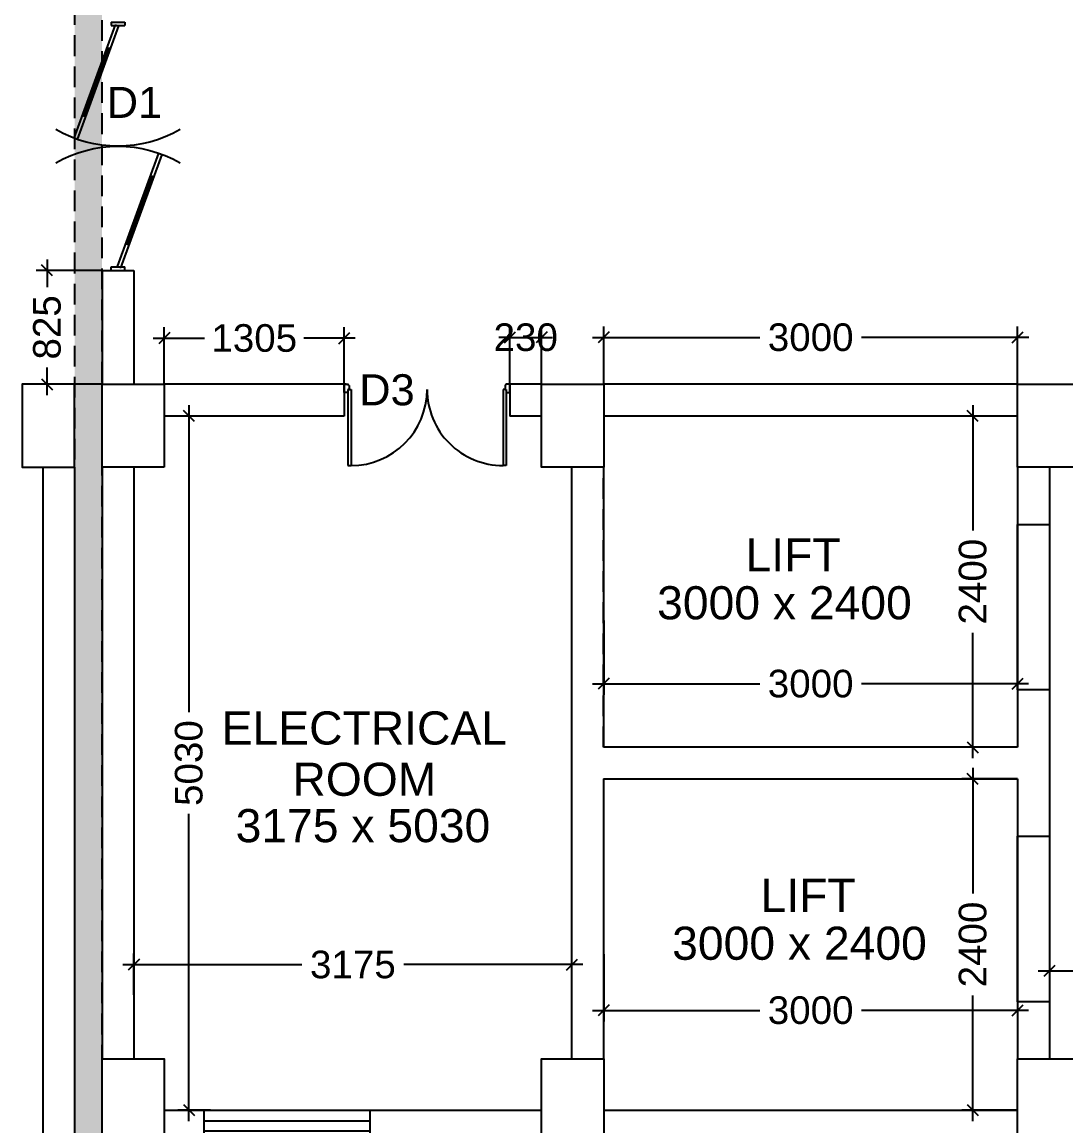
# Model space of a CAD drawing. Extents: x 6345096 to 6738923, y -6490958 to -6305885.
# Drawn here: x 6576410 to 6583974, y -6408465 to -6400465 of the extents above; entities that cross this region are included whole.
import ezdxf
from ezdxf.enums import TextEntityAlignment as Align

# ---------------------------------------------------------------- set-up
doc = ezdxf.new("R2010")
doc.units = 0
doc.header["$LTSCALE"] = 600
doc.header["$MEASUREMENT"] = 0
doc.header["$PDMODE"] = 35
doc.linetypes.add('HIDDEN', pattern=[0.375, 0.25, -0.125])
doc.layers.get('0').update_dxf_attribs({"linetype": 'CONTINUOUS'})
doc.layers.get('Defpoints').update_dxf_attribs({"linetype": 'CONTINUOUS'})
for name, color, linetype in [('8', 8, 'CONTINUOUS'), ('DOOR', 32, 'CONTINUOUS'), ('Exp.Joint', 104, 'CONTINUOUS'), ('HS', 251, 'CONTINUOUS'), ('LA-column', 3, 'CONTINUOUS'), ('Room Dim', 1, 'CONTINUOUS'), ('TEXT', 6, 'CONTINUOUS'), ('Walls', 7, 'CONTINUOUS'), ('WIN', 151, 'CONTINUOUS'), ('Working Dim', 5, 'CONTINUOUS')]:
    doc.layers.add(name, color=color, linetype=linetype)
doc.styles.add('ari', font='arial.ttf')
doc.styles.add('ARIAL', font='arial.ttf')
doc.dimstyles.new('int. dim', dxfattribs={"dimtxt": 200, "dimasz": 80, "dimexe": 80, "dimexo": 0, "dimgap": 70, "dimtad": 0, "dimdec": 0, "dimzin": 12, "dimdsep": 46, "dimtxsty": 'ari', "dimblk": 'OBLIQUE', "dimcen": 2, "dimdle": 80, "dimclrd": 256, "dimclre": 256, "dimclrt": 6, "dimadec": 0, "dimazin": 0, "dimtfac": 1, "dimtdec": 0, "dimtix": 1, "dimtmove": 2, "dimatfit": 3, "dimfxl": 1, "dimtolj": 1, "dimtzin": 0, "dimlwd": -1, "dimlwe": -1, "dimarcsym": 0})

# ---------------------------------------------------------------- blocks, each defined once
blk = doc.blocks.new('Z$W@#1275')
at = {"layer": 'DOOR'}
for p, q in [((73.1, 1500), (0, 1500)), ((0, 1500), (0, 1467.1)), ((73.1, 1467.1), (73.1, 1500)), ((0, 1467.1), (1.8, 1467.1)), ((11, 1456.1), (11, 1458)), ((11, 1456.1), (47.5, 1456.1)), ((47.5, 1467.1), (736.4, 1467.1)), ((47.5, 1467.1), (47.5, 1438.9)), ((47.5, 1456.1), (47.5, 1467.1)), ((47.5, 1467.1), (73.1, 1467.1)), ((47.5, 1438.9), (736.4, 1438.9)), ((736.4, 1467.1), (736.4, 1438.9)), ((0, 32.9), (1.8, 32.9)), ((0, 0), (0, 32.9)), ((73.1, 0), (0, 0)), ((11, 43.8), (11, 42)), ((11, 43.8), (47.5, 43.8)), ((47.5, 61.1), (736.4, 61.1)), ((47.5, 32.9), (47.5, 61.1)), ((47.5, 43.8), (47.5, 32.9)), ((47.5, 32.9), (736.4, 32.9)), ((47.5, 32.9), (73.1, 32.9)), ((73.1, 32.9), (73.1, 0)), ((736.4, 32.9), (736.4, 61.1))]:
    blk.add_line(p, q, dxfattribs=at)
for centre, start, end in [((11, 1467.1), 180, 270), ((11, 32.9), 90, 180)]:
    blk.add_arc(centre, 9.13, start, end, dxfattribs=at)
at = {"layer": 'DOOR', "color": 145}
for centre, start, end in [((47.5, 1438.9), 270, 0), ((47.5, 61.1), 0, 90)]:
    blk.add_arc(centre, 688.9, start, end, dxfattribs=at)
blk = doc.blocks.new('_Oblique')
at = {"color": 0, "linetype": 'ByBlock', "lineweight": -2}
blk.add_line((-0.5, -0.5), (0.5, 0.5), dxfattribs=at)
blk = doc.blocks.new('*D1314')
at = {"layer": 'Defpoints', "color": 0, "transparency": 16777216}
for p in [(6583854.4, -6407263.1, 14.7), (6586854.5, -6407340.8), (6586854.5, -6407355.1, 15.9)]:
    blk.add_point(p, dxfattribs=at)
at = {"layer": 'Working Dim', "transparency": 16777216}
for p, q in [((6583854.4, -6407263.1), (6583854.4, -6407420.8)), ((6586854.5, -6407355.1), (6586854.5, -6407260.8)), ((6583774.4, -6407340.8), (6584986.3, -6407340.8)), ((6586934.5, -6407340.8), (6585722.7, -6407340.8))]:
    blk.add_line(p, q, dxfattribs=at)
at = {"layer": 'Working Dim', "transparency": 16777216, "xscale": 80, "yscale": 80, "zscale": 80, "rotation": 180}
blk.add_blockref('_Oblique', (6583854.4, -6407340.8), dxfattribs=at)
at = {"layer": 'Working Dim', "transparency": 16777216, "xscale": 80, "yscale": 80, "zscale": 80}
blk.add_blockref('_Oblique', (6586854.5, -6407340.8), dxfattribs=at)
at = {"layer": 'Working Dim', "color": 6, "transparency": 16777216, "insert": (6585354.5, -6407340.8), "char_height": 200, "attachment_point": 5, "style": 'ari'}
blk.add_mtext('\\A1;3000', dxfattribs=at)
blk = doc.blocks.new('*D1317')
at = {"layer": 'Defpoints', "color": 0, "transparency": 16777216}
for p in [(6580394.6, -6407295.8), (6577219.4, -6407513.7, 5.1), (6580394.6, -6407513.7, 13.5)]:
    blk.add_point(p, dxfattribs=at)
at = {"layer": 'Working Dim', "transparency": 16777216}
for p, q in [((6577219.4, -6407513.7), (6577219.4, -6407215.8)), ((6580394.6, -6407513.7), (6580394.6, -6407215.8)), ((6577139.4, -6407295.8), (6578437.7, -6407295.8)), ((6580474.6, -6407295.8), (6579176.3, -6407295.8))]:
    blk.add_line(p, q, dxfattribs=at)
at = {"layer": 'Working Dim', "transparency": 16777216, "xscale": 80, "yscale": 80, "zscale": 80, "rotation": 180}
blk.add_blockref('_Oblique', (6577219.4, -6407295.8), dxfattribs=at)
at = {"layer": 'Working Dim', "transparency": 16777216, "xscale": 80, "yscale": 80, "zscale": 80}
blk.add_blockref('_Oblique', (6580394.6, -6407295.8), dxfattribs=at)
at = {"layer": 'Working Dim', "color": 6, "transparency": 16777216, "insert": (6578807, -6407295.8), "char_height": 200, "attachment_point": 5, "style": 'ari'}
blk.add_mtext('\\A1;3175', dxfattribs=at)
blk = doc.blocks.new('*D1318')
at = {"layer": 'Defpoints', "color": 0, "transparency": 16777216}
for p in [(6577618.3, -6403320.1), (6577852.4, -6403320.1, 1.2), (6577774.3, -6408349.6, -11.4)]:
    blk.add_point(p, dxfattribs=at)
at = {"layer": 'Working Dim', "transparency": 16777216}
for p, q in [((6577618.3, -6403240.1), (6577618.3, -6405466.6)), ((6577852.4, -6403320.1), (6577538.3, -6403320.1)), ((6577618.3, -6408429.6), (6577618.3, -6406203.2)), ((6577774.3, -6408349.6), (6577538.3, -6408349.6))]:
    blk.add_line(p, q, dxfattribs=at)
at = {"layer": 'Working Dim', "transparency": 16777216, "xscale": 80, "yscale": 80, "zscale": 80}
for p, rotation in [((6577618.3, -6403320.1), 90), ((6577618.3, -6408349.6), 270)]:
    blk.add_blockref('_Oblique', p, dxfattribs=dict(at, rotation=rotation))
at = {"layer": 'Working Dim', "color": 6, "transparency": 16777216, "insert": (6577618.3, -6405834.9), "char_height": 200, "attachment_point": 5, "rotation": 90, "style": 'ari'}
blk.add_mtext('\\A1;5030', dxfattribs=at)
blk = doc.blocks.new('*D1319')
at = {"layer": 'Defpoints', "color": 0, "transparency": 16777216}
for p in [(6580624.5, -6404800.6, 5.1), (6583624.4, -6404800.6, 5.1), (6583624.4, -6405260.2)]:
    blk.add_point(p, dxfattribs=at)
at = {"layer": 'Working Dim', "transparency": 16777216}
for p, q in [((6580624.5, -6404800.6), (6580624.5, -6405340.2)), ((6583624.4, -6404800.6), (6583624.4, -6405340.2)), ((6580544.5, -6405260.2), (6581756.2, -6405260.2)), ((6583704.4, -6405260.2), (6582492.7, -6405260.2))]:
    blk.add_line(p, q, dxfattribs=at)
at = {"layer": 'Working Dim', "transparency": 16777216, "xscale": 80, "yscale": 80, "zscale": 80, "rotation": 180}
blk.add_blockref('_Oblique', (6580624.5, -6405260.2), dxfattribs=at)
at = {"layer": 'Working Dim', "transparency": 16777216, "xscale": 80, "yscale": 80, "zscale": 80}
blk.add_blockref('_Oblique', (6583624.4, -6405260.2), dxfattribs=at)
at = {"layer": 'Working Dim', "color": 6, "transparency": 16777216, "insert": (6582124.5, -6405260.2), "char_height": 200, "attachment_point": 5, "style": 'ari'}
blk.add_mtext('\\A1;3000', dxfattribs=at)
blk = doc.blocks.new('*D1320')
at = {"layer": 'Defpoints', "color": 0, "transparency": 16777216}
for p in [(6580624.5, -6407219.8, 5.1), (6583624.4, -6407219.8, 5.1), (6580624.5, -6407627)]:
    blk.add_point(p, dxfattribs=at)
at = {"layer": 'Working Dim', "transparency": 16777216}
for p, q in [((6580624.5, -6407219.8), (6580624.5, -6407707)), ((6583624.4, -6407219.8), (6583624.4, -6407707)), ((6580544.5, -6407627), (6581756.2, -6407627)), ((6583704.4, -6407627), (6582492.7, -6407627))]:
    blk.add_line(p, q, dxfattribs=at)
at = {"layer": 'Working Dim', "transparency": 16777216, "xscale": 80, "yscale": 80, "zscale": 80, "rotation": 180}
blk.add_blockref('_Oblique', (6580624.5, -6407627), dxfattribs=at)
at = {"layer": 'Working Dim', "transparency": 16777216, "xscale": 80, "yscale": 80, "zscale": 80}
blk.add_blockref('_Oblique', (6583624.4, -6407627), dxfattribs=at)
at = {"layer": 'Working Dim', "color": 6, "transparency": 16777216, "insert": (6582124.5, -6407627), "char_height": 200, "attachment_point": 5, "style": 'ari'}
blk.add_mtext('\\A1;3000', dxfattribs=at)
blk = doc.blocks.new('*D1321')
at = {"layer": 'Defpoints', "color": 0, "transparency": 16777216}
for p in [(6583624.4, -6403320.1, 8.6), (6583299.2, -6405719.9), (6583624.4, -6405719.9, 5.1)]:
    blk.add_point(p, dxfattribs=at)
at = {"layer": 'Working Dim', "transparency": 16777216}
for p, q in [((6583299.2, -6403240.1), (6583299.2, -6404150)), ((6583624.4, -6403320.1), (6583219.2, -6403320.1)), ((6583299.2, -6405799.9), (6583299.2, -6404890)), ((6583624.4, -6405719.9), (6583219.2, -6405719.9))]:
    blk.add_line(p, q, dxfattribs=at)
at = {"layer": 'Working Dim', "transparency": 16777216, "xscale": 80, "yscale": 80, "zscale": 80}
for p, rotation in [((6583299.2, -6403320.1), 90), ((6583299.2, -6405719.9), 270)]:
    blk.add_blockref('_Oblique', p, dxfattribs=dict(at, rotation=rotation))
at = {"layer": 'Working Dim', "color": 6, "transparency": 16777216, "insert": (6583299.2, -6404520), "char_height": 200, "attachment_point": 5, "rotation": 90, "style": 'ari'}
blk.add_mtext('\\A1;2400', dxfattribs=at)
blk = doc.blocks.new('*D1322')
at = {"layer": 'Defpoints', "color": 0, "transparency": 16777216}
for p in [(6583299.2, -6405949.7), (6583624.5, -6405949.7, 10.3), (6583624.5, -6408349.6, 1.2)]:
    blk.add_point(p, dxfattribs=at)
at = {"layer": 'Working Dim', "transparency": 16777216}
for p, q in [((6583299.2, -6405869.7), (6583299.2, -6406779.7)), ((6583624.5, -6405949.7), (6583219.2, -6405949.7)), ((6583299.2, -6408429.6), (6583299.2, -6407519.7)), ((6583624.5, -6408349.6), (6583219.2, -6408349.6))]:
    blk.add_line(p, q, dxfattribs=at)
at = {"layer": 'Working Dim', "transparency": 16777216, "xscale": 80, "yscale": 80, "zscale": 80}
for p, rotation in [((6583299.2, -6405949.7), 90), ((6583299.2, -6408349.6), 270)]:
    blk.add_blockref('_Oblique', p, dxfattribs=dict(at, rotation=rotation))
at = {"layer": 'Working Dim', "color": 6, "transparency": 16777216, "insert": (6583299.2, -6407149.7), "char_height": 200, "attachment_point": 5, "rotation": 90, "style": 'ari'}
blk.add_mtext('\\A1;2400', dxfattribs=at)
blk = doc.blocks.new('*D1348')
at = {"layer": 'Defpoints', "color": 0, "transparency": 16777216}
for p in [(6577439.5, -6402755.6), (6577439.5, -6403089.7), (6578744.6, -6403089.7, -3.9)]:
    blk.add_point(p, dxfattribs=at)
at = {"layer": 'Working Dim', "transparency": 16777216}
for p, q in [((6577439.5, -6403089.7), (6577439.5, -6402675.6)), ((6578744.6, -6403089.7), (6578744.6, -6402675.6)), ((6577359.5, -6402755.6), (6577732.1, -6402755.6)), ((6578824.6, -6402755.6), (6578452, -6402755.6))]:
    blk.add_line(p, q, dxfattribs=at)
at = {"layer": 'Working Dim', "transparency": 16777216, "xscale": 80, "yscale": 80, "zscale": 80, "rotation": 180}
blk.add_blockref('_Oblique', (6577439.5, -6402755.6), dxfattribs=at)
at = {"layer": 'Working Dim', "transparency": 16777216, "xscale": 80, "yscale": 80, "zscale": 80}
blk.add_blockref('_Oblique', (6578744.6, -6402755.6), dxfattribs=at)
at = {"layer": 'Working Dim', "color": 6, "transparency": 16777216, "insert": (6578092.1, -6402755.6), "char_height": 200, "attachment_point": 5, "style": 'ari'}
blk.add_mtext('\\A1;1305', dxfattribs=at)
blk = doc.blocks.new('*D1349')
at = {"layer": 'Defpoints', "color": 0, "transparency": 16777216}
for p in [(6580174.6, -6402749.8), (6579944.6, -6403089.7), (6580174.6, -6403089.7)]:
    blk.add_point(p, dxfattribs=at)
at = {"layer": 'Working Dim', "transparency": 16777216}
for p, q in [((6579944.6, -6403089.7), (6579944.6, -6402669.8)), ((6580174.6, -6403089.7), (6580174.6, -6402669.8)), ((6579944.6, -6402749.8), (6579864.6, -6402749.8)), ((6579944.6, -6402749.8), (6580174.6, -6402749.8)), ((6580174.6, -6402749.8), (6580254.6, -6402749.8))]:
    blk.add_line(p, q, dxfattribs=at)
at = {"layer": 'Working Dim', "transparency": 16777216, "xscale": 80, "yscale": 80, "zscale": 80}
blk.add_blockref('_Oblique', (6579944.6, -6402749.8), dxfattribs=at)
at = {"layer": 'Working Dim', "transparency": 16777216, "xscale": 80, "yscale": 80, "zscale": 80, "rotation": 180}
blk.add_blockref('_Oblique', (6580174.6, -6402749.8), dxfattribs=at)
at = {"layer": 'Working Dim', "color": 6, "transparency": 16777216, "insert": (6580059.6, -6402749.8), "char_height": 200, "attachment_point": 5, "style": 'ari'}
blk.add_mtext('\\A1;230', dxfattribs=at)
blk = doc.blocks.new('*D1353')
at = {"layer": 'Defpoints', "color": 0, "transparency": 16777216}
for p in [(6583624.5, -6402749.8), (6580624.6, -6403089.7), (6583624.5, -6403089.7)]:
    blk.add_point(p, dxfattribs=at)
at = {"layer": 'Working Dim', "transparency": 16777216}
for p, q in [((6580624.6, -6403089.7), (6580624.6, -6402669.8)), ((6583624.5, -6403089.7), (6583624.5, -6402669.8)), ((6580544.6, -6402749.8), (6581756.3, -6402749.8)), ((6583704.5, -6402749.8), (6582492.8, -6402749.8))]:
    blk.add_line(p, q, dxfattribs=at)
at = {"layer": 'Working Dim', "transparency": 16777216, "xscale": 80, "yscale": 80, "zscale": 80, "rotation": 180}
blk.add_blockref('_Oblique', (6580624.6, -6402749.8), dxfattribs=at)
at = {"layer": 'Working Dim', "transparency": 16777216, "xscale": 80, "yscale": 80, "zscale": 80}
blk.add_blockref('_Oblique', (6583624.5, -6402749.8), dxfattribs=at)
at = {"layer": 'Working Dim', "color": 6, "transparency": 16777216, "insert": (6582124.6, -6402749.8), "char_height": 200, "attachment_point": 5, "style": 'ari'}
blk.add_mtext('\\A1;3000', dxfattribs=at)
blk = doc.blocks.new('Z$W@#5624')
at = {"layer": 'DOOR'}
for p, q in [((19.2, 469.7), (840.4, 768.6)), ((27.7, 446.2), (848.9, 745.1)), ((187.7, 517.8), (680.4, 697.1)), ((676.2, 708.8), (684.7, 685.4)), ((0, 399.5), (0, 499.4)), ((0, 499.4), (25, 499.4)), ((25, 399.5), (25, 499.4)), ((183.4, 529.5), (192, 506)), ((1797.8, 499.4), (1772.8, 499.4)), ((1772.8, 399.5), (1772.8, 499.4)), ((1797.8, 399.5), (1797.8, 499.4)), ((0, 399.5), (25, 399.5)), ((19.2, 469.7), (27.7, 446.2)), ((1770, 452.6), (948.8, 153.7)), ((1778.6, 429.2), (957.4, 130.3)), ((1778.6, 429.2), (1770, 452.6)), ((1797.8, 399.5), (1772.8, 399.5)), ((1610.1, 381.1), (1117.3, 201.8)), ((1614.3, 369.4), (1605.8, 392.9)), ((1113.1, 213.5), (1121.6, 190.1))]:
    blk.add_line(p, q, dxfattribs=at)
at = {"layer": 'DOOR', "color": 145}
for centre, start_param, end_param in [((0, 449.4), 2.617994, 3.665191), ((1797.8, 449.4), -0.523599, 0.523599)]:
    blk.add_ellipse(centre, major_axis=(-898.9, 0), ratio=1, start_param=start_param, end_param=end_param, dxfattribs=at)
blk = doc.blocks.new('*D1717')
at = {"layer": 'Defpoints', "color": 0, "transparency": 16777216}
for p in [(6576590.6, -6402264.8), (6576989.5, -6402264.8, 2.4), (6576989.5, -6403089.7, 2.4)]:
    blk.add_point(p, dxfattribs=at)
at = {"layer": 'Working Dim', "transparency": 16777216}
for p, q in [((6576590.6, -6402184.8), (6576590.6, -6402385.4)), ((6576989.5, -6402264.8), (6576510.6, -6402264.8)), ((6576590.6, -6403169.7), (6576590.6, -6402969.1)), ((6576989.5, -6403089.7), (6576510.6, -6403089.7))]:
    blk.add_line(p, q, dxfattribs=at)
at = {"layer": 'Working Dim', "transparency": 16777216, "xscale": 80, "yscale": 80, "zscale": 80}
for p, rotation in [((6576590.6, -6402264.8), 90), ((6576590.6, -6403089.7), 270)]:
    blk.add_blockref('_Oblique', p, dxfattribs=dict(at, rotation=rotation))
at = {"layer": 'Working Dim', "color": 6, "transparency": 16777216, "insert": (6576590.6, -6402677.3), "char_height": 200, "attachment_point": 5, "rotation": 90, "style": 'ari'}
blk.add_mtext('\\A1;825', dxfattribs=at)
blk = doc.blocks.new('A$C2CD672AE')
at = {"layer": 'Walls', "color": 8, "linetype": 'HIDDEN'}
for p, q in [((46670.1, 54159.1, 2.4), (46670.1, 53334.2, 2.4)), ((46670.1, 54159.1, 2.4), (46900.1, 54159.1, 2.4)), ((46900.1, 54159.1, 2.4), (46900.1, 53334.2, 2.4)), ((48438.4, 53334.2, 2.4), (47120.1, 53334.2, 2.4)), ((48425.2, 53334.2, 2.4), (48425.2, 53103.8, 2.4)), ((49855.2, 53334.2, 2.4), (49625.2, 53334.2, 2.4)), ((49625.2, 53334.2, 2.4), (49625.2, 53103.8, 2.4)), ((53305, 53334.2, 2.4), (50305.2, 53334.2, 2.4)), ((48425.2, 53103.8, 2.4), (47120.1, 53103.8, 2.4)), ((49855.2, 53103.8, 2.4), (49625.2, 53103.8, 2.4)), ((53305, 53103.8, 2.4), (50305.2, 53103.8, 2.4)), ((46670.1, 52734.2, 2.4), (46670.1, 48444.6, 2.4)), ((46900.1, 52734.2, 2.4), (46900.1, 48444.6, 2.4)), ((50075.2, 48444.4, 2.4), (50075.2, 52734.2, 2.4)), ((50305.1, 50704, 2.4), (50305.1, 52734.2, 2.4)), ((53305, 52734.2, 2.4), (53305, 50704, 2.4)), ((53535.1, 52734.2, 2.4), (53535.1, 48444.4, 2.4)), ((53305, 50704, 2.4), (50305.1, 50704, 2.4)), ((50305.1, 50474.2, 2.4), (53305, 50474.2, 2.4)), ((50305.2, 48444.4, 2.4), (50305.2, 50474.2, 2.4)), ((53305.1, 50474.2, 2.4), (53305.1, 48444.4, 2.4)), ((47120.1, 48074.3, 2.4), (49855.2, 48074.3, 2.4)), ((50305.2, 48074.3, 2.4), (53305.1, 48074.3, 2.4))]:
    blk.add_line(p, q, dxfattribs=at)
at = {"layer": 'Walls', "color": 8, "linetype": 'HIDDEN', "extrusion": (0.000145144, 2.25336e-17, 1)}
for p, q in [((46240.1, 52734.2, 2.4), (46240.1, 43239.1, 2.4)), ((46470.1, 52734.2, 2.4), (46470.1, 43239.1, 2.4))]:
    blk.add_line(p, q, dxfattribs=at)

msp = doc.modelspace()

# ---------------------------------------------------------------- hatches: boundary and pattern name
at = {"layer": 'Exp.Joint', "linetype": 'HIDDEN'}
msp.add_hatch(color=256, dxfattribs=at).paths.add_polyline_path([(6576989.529, -6334860.673), (6576789.529, -6334860.673), (6576789.529, -6455500.935), (6576989.529, -6455500.935)])

# ---------------------------------------------------------------- linework, layer by layer
at = {"layer": 'DOOR', "linetype": 'Continuous', "elevation": 2.39}
for points in [[(6583624.429, -6405304.806), (6583624.429, -6404104.806), (6583854.429, -6404104.806), (6583854.429, -6405304.806)], [(6583624.519, -6407564.58), (6583624.519, -6406364.58), (6583854.519, -6406364.58), (6583854.519, -6407564.58)]]:
    msp.add_lwpolyline(points, close=True, dxfattribs=at)
at = {"layer": 'Exp.Joint', "linetype": 'HIDDEN', "elevation": 4.947}
msp.add_lwpolyline([(6576989.529, -6334860.673), (6576789.529, -6334860.673), (6576789.529, -6455500.935), (6576989.529, -6455500.935)], close=True, dxfattribs=at)
at = {"layer": 'LA-column', "color": 2}
for points, elevation in [([(6576789.529, -6403689.722), (6576789.529, -6403089.722), (6576409.529, -6403089.722), (6576409.529, -6403689.722)], 3.421), ([(6577439.529, -6403689.722), (6576989.529, -6403689.722), (6576989.529, -6403089.722), (6577439.529, -6403089.722)], 3.421), ([(6580624.604, -6403689.722), (6580174.604, -6403689.722), (6580174.604, -6403089.722), (6580624.604, -6403089.722)], 5.131), ([(6584074.519, -6403689.722), (6583624.519, -6403689.722), (6583624.519, -6403089.722), (6584074.519, -6403089.722)], 5.131), ([(6577439.529, -6408579.442), (6576989.529, -6408579.442), (6576989.529, -6407979.442), (6577439.529, -6407979.442)], 3.421), ([(6580624.604, -6408579.442), (6580174.604, -6408579.442), (6580174.604, -6407979.442), (6580624.604, -6407979.442)], 5.131), ([(6584074.519, -6408579.442), (6583624.519, -6408579.442), (6583624.519, -6407979.442), (6584074.519, -6407979.442)], 5.131)]:
    msp.add_lwpolyline(points, close=True, dxfattribs=dict(at, elevation=elevation))
at = {"layer": 'Walls', "linetype": 'Continuous'}
for p, q in [((6576989.529, -6402264.781, 2.39), (6576989.529, -6403089.744, 2.39)), ((6576989.529, -6402264.781, 2.39), (6577219.529, -6402264.781, 2.39)), ((6577219.529, -6402264.781, 2.39), (6577219.529, -6403089.744, 2.39)), ((6578757.757, -6403089.739, 2.39), (6577439.529, -6403089.74, 2.39)), ((6578744.605, -6403089.744, 2.39), (6578744.605, -6403320.099, 2.39)), ((6580174.605, -6403089.739, 2.39), (6579944.605, -6403089.739, 2.39)), ((6579944.605, -6403089.744, 2.39), (6579944.605, -6403320.099, 2.39)), ((6583624.429, -6403089.739, 2.39), (6580624.605, -6403089.739, 2.39)), ((6578744.605, -6403320.099, 2.39), (6577439.529, -6403320.099, 2.39)), ((6580174.605, -6403320.099, 2.39), (6579944.605, -6403320.099, 2.39)), ((6583624.429, -6403320.099, 2.39), (6580624.605, -6403320.099, 2.39)), ((6576989.442, -6403689.717, 2.39), (6576989.439, -6407979.325, 2.39)), ((6577219.439, -6403689.717, 2.39), (6577219.439, -6407979.325, 2.39)), ((6580394.605, -6407979.459, 2.39), (6580394.605, -6403689.739, 2.39)), ((6580624.514, -6405719.872, 2.39), (6580624.514, -6403689.739, 2.39)), ((6583624.429, -6403689.739, 2.39), (6583624.429, -6405719.872, 2.39)), ((6583854.519, -6403689.739, 2.39), (6583854.519, -6407979.459, 2.39)), ((6583624.429, -6405719.872, 2.39), (6580624.514, -6405719.872, 2.39)), ((6580624.514, -6405949.701, 2.39), (6583624.429, -6405949.701, 2.39)), ((6580624.605, -6407979.459, 2.39), (6580624.605, -6405949.701, 2.39)), ((6583624.519, -6405949.701, 2.39), (6583624.519, -6407979.459, 2.39)), ((6577439.529, -6408349.613, 2.39), (6580174.605, -6408349.63, 2.39)), ((6580624.605, -6408349.63, 2.39), (6583624.519, -6408349.613, 2.39))]:
    msp.add_line(p, q, dxfattribs=at)
at = {"layer": 'Walls', "linetype": 'Continuous', "extrusion": (0.000145144, 2.25336e-17, 1)}
for p, q in [((6576559.442, -6403689.739, 2.39), (6576559.443, -6413184.85, 2.39)), ((6576789.443, -6403689.739, 2.39), (6576789.443, -6413184.85, 2.39))]:
    msp.add_line(p, q, dxfattribs=at)
at = {"layer": 'WIN', "linetype": 'Continuous', "elevation": -2.741}
for points in [[(6577729.501, -6408579.63), (6577729.501, -6408349.63), (6578929.501, -6408349.63), (6578929.501, -6408579.63)], [(6577729.501, -6408502.63), (6577729.501, -6408426.63), (6578929.501, -6408426.63), (6578929.501, -6408502.63)]]:
    msp.add_lwpolyline(points, close=True, dxfattribs=at)

# ---------------------------------------------------------------- block references
at = {"layer": 'DOOR', "linetype": 'Continuous', "xscale": -1.001247152686119, "yscale": 1.001247152686119, "zscale": 1.001247151760859, "rotation": 270}
msp.add_blockref('Z$W@#5624', (6576654.529, -6402264.734, 2.39), dxfattribs=at)
at = {"layer": 'DOOR', "xscale": 0.8000117540359497, "yscale": 0.8000117540359497, "zscale": 0.8000117540359497, "rotation": 270}
msp.add_blockref('Z$W@#1275', (6578744.605, -6403089.744, -1.53), dxfattribs=at)
at = {"layer": 'HS'}
msp.add_blockref('A$C2CD672AE', (6530319.294, -6456423.902, 8.17), dxfattribs=at)

# ---------------------------------------------------------------- texts
at = {"layer": '8', "color": 6, "style": 'ari'}
for s, p in [('D1', (6577223.936, -6401159.208)), ('D3', (6579054.116, -6403242.137, -1.53))]:
    msp.add_text(s, height=225, dxfattribs=at).set_placement(p, align=Align.CENTER)
at = {"layer": 'Room Dim', "style": 'ARIAL'}
for s, p in [('3000 x 2400', (6581934.589, -6404793.138, 19.92)), ('3175 x 5030', (6578879.926, -6406408.304, 14.394)), ('3000 x 2400', (6582043.558, -6407260.526, 19.92))]:
    msp.add_text(s, height=240, dxfattribs=at).set_placement(p, align=Align.CENTER)
at = {"layer": 'TEXT', "color": 7, "style": 'ARIAL'}
for s, p in [('LIFT', (6581996.956, -6404445.63, 19.92)), ('ELECTRICAL', (6578889.99, -6405700.605, 6.907)), ('ROOM', (6578889.99, -6406072.147, 6.907)), ('LIFT', (6582105.925, -6406913.018, 19.92))]:
    msp.add_text(s, height=240, dxfattribs=at).set_placement(p, align=Align.CENTER)

# ---------------------------------------------------------------- dimensions: what is measured, and where the dimension line sits
at = {"layer": 'Working Dim', "color": 6}
for base, p1, p2, angle, picture, middle in [((6576590.634, -6402264.781), (6576989.529, -6403089.722, 2.39), (6576989.529, -6402264.781, 2.39), 90, '*D1717', (6576590.634, -6402677.252)), ((6583624.519, -6402749.819, 2.39), (6580624.605, -6403089.739, 2.39), (6583624.519, -6403089.739, 2.39), 180, '*D1353', (6582124.562, -6402749.819, 2.39)), ((6577618.251, -6403320.099, 2.39), (6577774.3, -6408349.629, -9.032), (6577852.384, -6403320.099, 3.601), 90, '*D1318', (6577618.251, -6405834.864, 2.39)), ((6583299.216, -6405719.872, 2.39), (6583624.429, -6403320.099, 10.942), (6583624.429, -6405719.872, 7.521), 90, '*D1321', (6583299.216, -6404519.985, 2.39)), ((6583299.216, -6405949.701, 2.39), (6583624.519, -6408349.613, 3.601), (6583624.519, -6405949.701, 12.652), 90, '*D1322', (6583299.216, -6407149.657, 2.39))]:
    dim = msp.add_linear_dim(base=base, p1=p1, p2=p2, angle=angle, dimstyle='int. dim', override={"dimtxt": 200, "dimarcsym": 1}, dxfattribs=at)
    dim.commit()
    dim.dimension.update_dxf_attribs({"geometry": picture, "text_midpoint": middle})
for base, p1, p2, picture, middle in [((6577439.529, -6402755.646, 2.39), (6578744.605, -6403089.739, -1.53), (6577439.529, -6403089.74, 2.39), '*D1348', (6578092.067, -6402755.646, 2.39)), ((6580174.605, -6402749.819, 2.39), (6579944.605, -6403089.739, 2.39), (6580174.605, -6403089.739, 2.39), '*D1349', (6580059.605, -6402749.819, 2.39)), ((6583624.429, -6405260.23, 2.39), (6580624.514, -6404800.588, 7.521), (6583624.429, -6404800.588, 7.521), '*D1319', (6582124.472, -6405260.23, 2.39)), ((6580394.605, -6407295.764, 2.39), (6577219.439, -6407513.658, 7.521), (6580394.605, -6407513.658, 15.882), '*D1317', (6578807.022, -6407295.764, 2.39)), ((6580624.514, -6407627.045, 2.39), (6583624.429, -6407219.792, 7.521), (6580624.514, -6407219.792, 7.521), '*D1320', (6582124.472, -6407627.045, 2.39)), ((6586854.537, -6407340.793, 2.39), (6583854.429, -6407263.104, 17.114), (6586854.537, -6407355.08, 18.26), '*D1314', (6585354.483, -6407340.793, 2.39))]:
    dim = msp.add_linear_dim(base=base, p1=p1, p2=p2, dimstyle='int. dim', override={"dimtxt": 200, "dimarcsym": 1}, dxfattribs=at)
    dim.commit()
    dim.dimension.update_dxf_attribs({"geometry": picture, "text_midpoint": middle})

doc.saveas('drawing.dxf')
